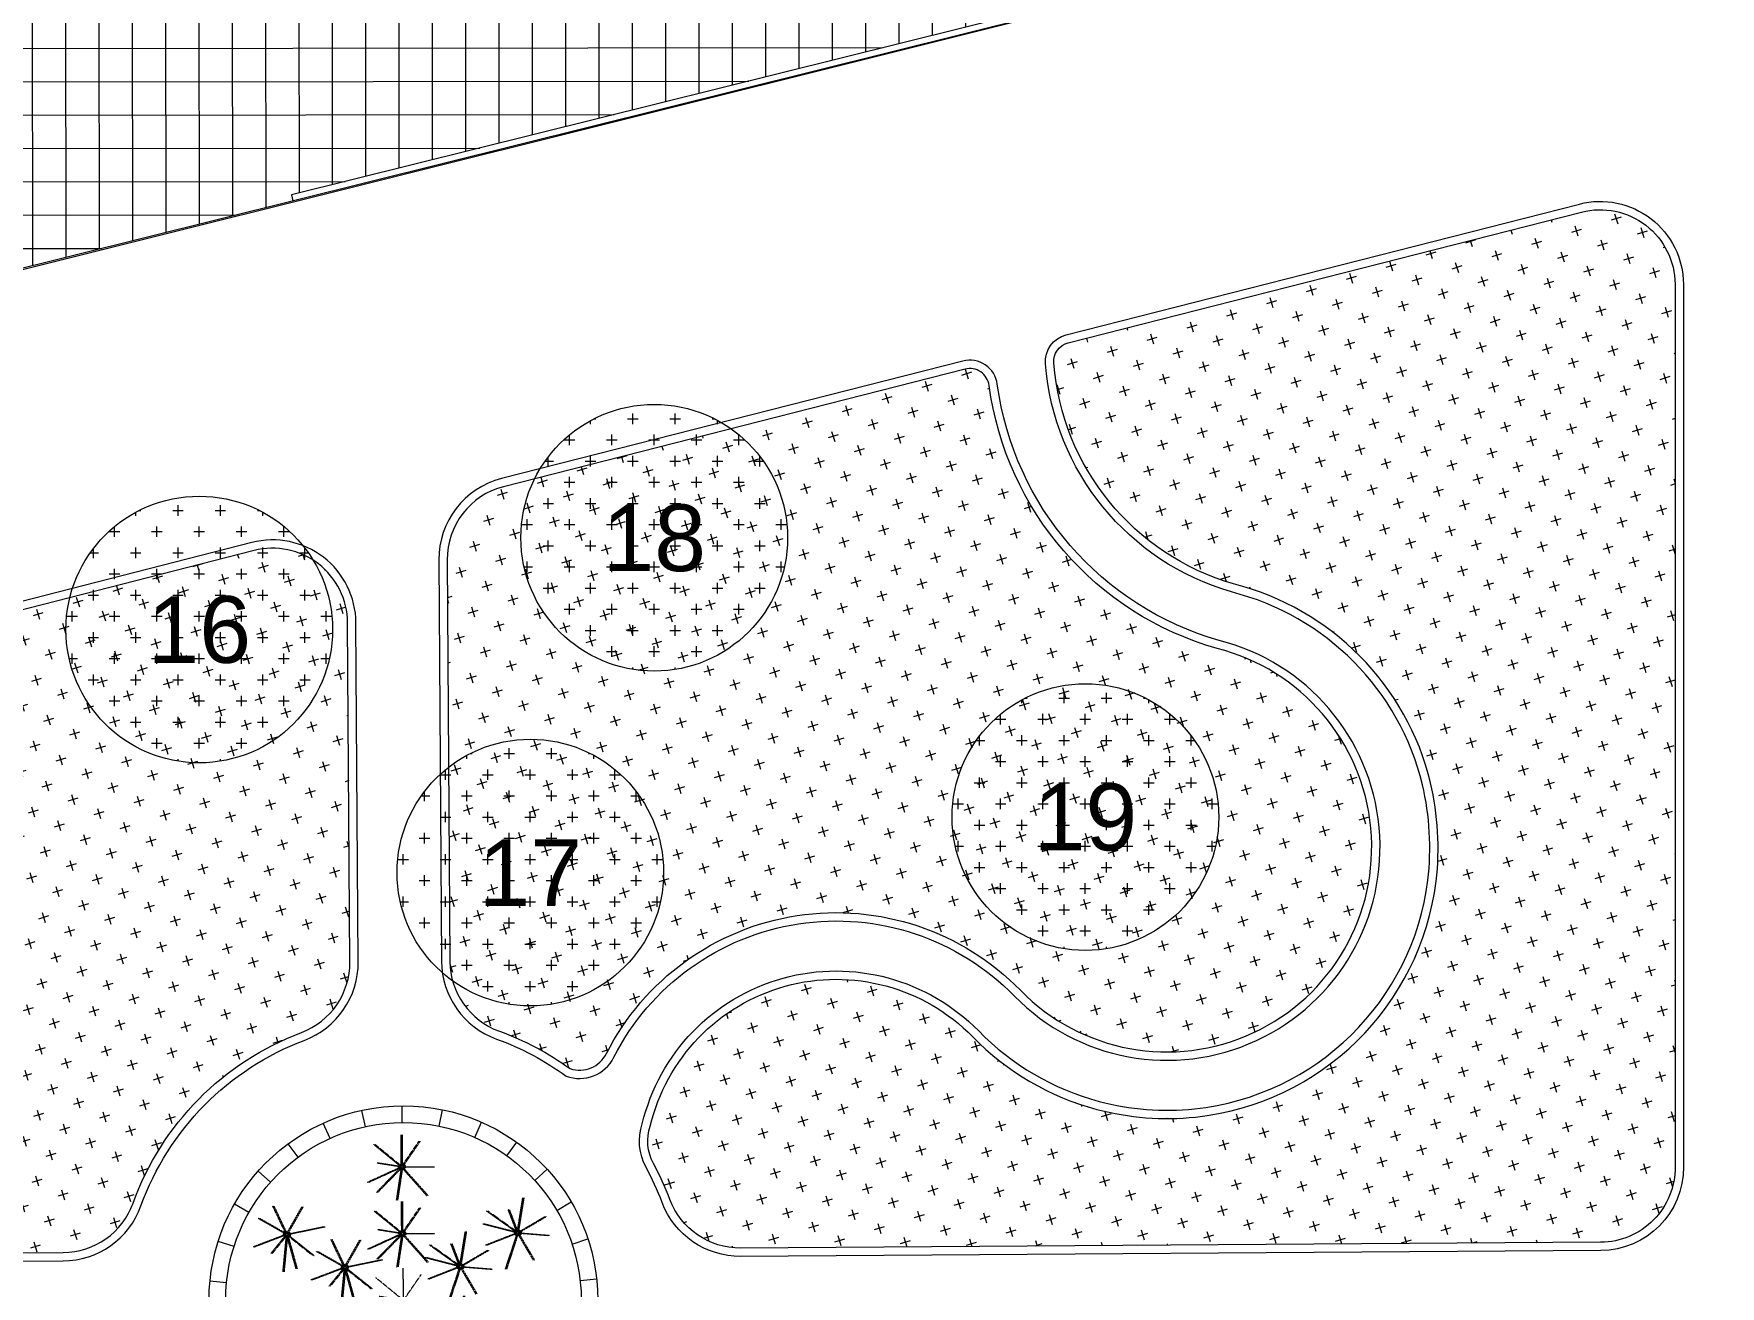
# Model space of a CAD drawing. Header units: millimetres. Extents: x 930469 to 1523124, y -120375 to 411163.
# Drawn here: x 1364242 to 1394603, y 92486 to 115031 of the extents above; entities that cross this region are included whole.
import ezdxf
from ezdxf.enums import TextEntityAlignment as Align

# ---------------------------------------------------------------- set-up
doc = ezdxf.new("R2010")
doc.units = ezdxf.units.MM
doc.set_wipeout_variables(frame=1)
doc.linetypes.add('HIDDEN', pattern=[0.75, 0.5, -0.25])
doc.layers.get('0').update_dxf_attribs({"color": 8, "lineweight": 0})
for name, color, linetype, lineweight in [('$0$KT-Hatch', 8, 'Continuous', 0), ('A-DIM', 8, 'Continuous', 0), ('A-NET KHUAT', 8, 'HIDDEN', 0), ('A-NET THAY', 8, 'Continuous', 0), ('A-TEXT', 8, 'Continuous', 0), ('A1-LÁT SÀN', 8, 'Continuous', 0), ('Dia vat', 8, 'Continuous', 0), ('Xref Landscape 2020 05 04$0$tree', 8, 'Continuous', 0), ('Xref Landscape 48lythuongkiet 2020 06 01$0$HATCH', 8, 'Continuous', 0), ('Xref Landscape 48lythuongkiet 2020 06 01$0$MANH', 8, 'Continuous', 0)]:
    doc.layers.add(name, color=color, linetype=linetype, lineweight=lineweight)
doc.styles.add('AA - Arial - Regular', font='arial_1.ttf', dxfattribs={"height": 250})
pattern_1 = [(197, (0, 0), (-248.974894215112, -468.2536727571646), [187.5, -562.5]), (287, (-117.0634181892965, 62.24372355377636), (468.2536727571645, -248.974894215112), [187.5, -562.5])]

# ---------------------------------------------------------------- blocks, each defined once
blk = doc.blocks.new('Xref Landscape 48lythuongkiet 2020 06 01$0$45 LTK')
at = {"layer": 'Xref Landscape 48lythuongkiet 2020 06 01$0$HATCH'}
h = blk.add_hatch(dxfattribs=at)
h.set_pattern_fill('OPGACH04', color=256, scale=79.99999999999989, angle=-6.212020862233431e-17, style=0)
h.set_pattern_definition([(44.99999999999999, (-747057.9779961099, 478711.1090431203), (4.29101199017623e-14, 452.5483399593919), [960.0000000000038, -320.0000000000012]), (134.9999999999999, (-746831.7038279764, 478937.3832135201), (4.29101199017623e-14, 452.5483399593919), [959.9999999999974, -319.9999999999991])])
h.paths.add_polyline_path([(30645.21717822517, -3620.764974119083), (30700.00000047695, -3652.393849852378), (30700.00000047701, 354.9999928465695), (28749.99999976176, 354.999991892837), (28749.99999892712, -12485.0000000018), (30915.00000095356, -12485.0000081071), (30915.00000059622, -10534.9999985699), (30645.21717798733, -10535.00000572292)])
h.paths.add_polyline_path([(34490.00000083447, -10535.00000715349), (30915.00000059622, -10534.9999985699), (30915.00000095356, -12485.0000081071), (34490.00000262284, -12485.00000715337)])
h.paths.add_polyline_path([(38030.50000309979, -11735.00000333972), (36400.00000047695, -11735.00000572199), (36400.00000035798, -10535.00000667659), (34490.00000083447, -10535.00000715349), (34489.99999976181, -13685.00000000087), (38030.50000035716, -13684.99999380199)])
h.paths.add_polyline_path([(41905.50000059587, -11734.9999995231), (38030.50000309979, -11735.00000333972), (38030.50000035716, -13684.99999380199), (41905.50000143005, -13685.00000953709)])
h.paths.add_polyline_path([(45546.00000071511, -10534.9999947566), (43600.000001073, -10535.0000076298), (43599.99999976211, -11734.99999809399), (41905.50000059587, -11734.9999995231), (41905.50000143005, -13685.00000953709), (45546.0000008347, -13685.00000762934)])
h.paths.add_polyline_path([(49178.19607818144, -10535.00000763027), (45546.00000071511, -10534.9999947566), (45545.99999976193, -12485.00000524515), (49178.11417269739, -12484.99999952497)])
h.paths.add_polyline_path([(51249.99999928486, 354.9999990459182), (49300.00000095391, 354.9999938002438), (49299.99999892697, -3652.393845083134), (49354.78282320462, -3620.764973641315), (49354.7828224898, -10535.00000715296), (49178.19607818144, -10535.00000763027), (49178.11417269739, -12484.99999952497), (51250.00000286088, -12485.00000047771)])
h.paths.add_polyline_path([(51250.00000047678, 3394.99999952229), (54435.00000190755, 3394.999999044521), (54435.00000083444, 4145.000000475906), (50899.99999833104, 4144.999991892837), (50900.00000047692, 5345.000001906417), (49300.00000107309, 5344.999999999069), (49300.00000095391, 354.9999938002438), (51249.99999928486, 354.9999990459182)])
h.paths.add_polyline_path([(58865.00000071546, 5344.999998091778), (57984.99999856905, 5345.000002859684), (55285.00000238395, 5344.999990937358), (54434.99999999985, 5344.999995229824), (54435.00000190755, 3394.999999044521), (58864.99999904653, 3395.000000475033)])
h.paths.add_polyline_path([(63235.00000047704, 5344.999999999127), (62254.99999999971, 5344.999993802165), (59555.00000071526, 5344.999992844707), (58865.00000071546, 5344.999998091778), (58864.99999904653, 3395.000000475033), (63234.99999988088, 3394.999994753918)])
h.paths.add_polyline_path([(67105.00000059602, 5344.999991891964), (66525.00000309927, 5345.000001429638), (63825.00000143092, 5344.999993801175), (63235.00000047704, 5344.999999999127), (63234.99999988088, 3394.999994753918), (65155.00000238413, 3394.999997614475), (65154.99999976152, 354.9999966594041), (67105.00000095373, 354.9999980899156), (67105.00000155001, 1874.999998089857), (67105.0000005961, 3414.999992368801)])
h.paths.add_polyline_path([(68485.00000023821, -4.656612873077393e-10), (68359.99999928538, -6.678455974906683e-06), (67105.00000166925, -7.62939453125e-06), (67105.00000095373, 354.9999980899156), (65154.99999976152, 354.9999966594041), (65155.0000004771, -1950.000000001281), (68485.00000059634, -1950.000003338733)])
h.paths.add_polyline_path([(71254.99999999945, -7.153896149247885e-06), (69900.0000014308, -7.630267646163702e-06), (68485.00000023821, -4.656612873077393e-10), (68485.00000059634, -1950.000003338733), (71255.00000023833, -1949.999999049003)])
h.paths.add_polyline_path([(76585.00000071511, -2.863758709281683e-06), (74944.99999952334, -5.723792128264904e-06), (72245.0000016684, -8.107104804366827e-06), (71254.99999999945, -7.153896149247885e-06), (71255.00000023833, -1949.999999049003), (76585.00000000041, -1949.999992847384)])
h.paths.add_polyline_path([(79685.0000005961, -8.106173481792212e-06), (78830.00000035777, -5.723850335925817e-06), (77290.00000226503, -7.153430487960577e-06), (76585.00000071511, -2.863758709281683e-06), (76585.00000000041, -1949.999992847384), (79685.00000047637, -1949.999998093059)])
h.paths.add_polyline_path([(82035.00000095373, 354.9999928465695), (80085.00000166864, 355.000000475964), (80085.00000059587, -1.001352211460471e-05), (79685.0000005961, -8.106173481792212e-06), (79685.00000047637, -1949.999998093059), (82034.99999904638, -1950.000007154304)])
h.paths.add_polyline_path([(82035.00000047655, 5844.999994753511), (81585.0000007152, 5844.999992846628), (81585.00000095376, 3774.999992844765), (81365.00000226477, 3774.999992370664), (81365.00000047684, 3994.999993323348), (80085.0000025031, 3994.999991892953), (80085.00000059619, 2134.99999284657), (80085.00000166864, 355.000000475964), (82035.00000095373, 354.9999928465695)])
h.paths.add_polyline_path([(80183.42860436445, 3104.999998569605, -1), (80883.42860519877, 3104.99998951063, -1)], flags=16)
h.paths.add_polyline_path([(82035.00000190717, 9174.99999284657), (81585.0000023839, 9174.999992369674), (81585.0000007152, 5844.999992846628), (82035.00000047655, 5844.999994753511)])
h.paths.add_polyline_path([(82034.9999995229, 14145.00000142964), (80084.99999976132, 14144.99999999913), (80085.00000011874, 13007.49999952037), (80084.99999868809, 11055), (81364.99999952345, 11054.99999236967), (81364.99999988114, 11275.00000238331), (81585.00000059546, 11274.99999999907), (81585.0000023839, 9174.999992369674), (82035.00000190717, 9174.99999284657)])
h.paths.add_polyline_path([(82035.00000047713, 19114.99999046233), (81585.00000023827, 19114.99999713717), (81584.99999916521, 17014.99999332346), (81365.00000143016, 17014.99999475479), (81365.00000262287, 17234.99999380024), (80085.0000019068, 17235.00000190648), (80084.99999940372, 15282.49999475211), (80084.99999976132, 14144.99999999913), (82034.9999995229, 14145.00000142964)])
h.paths.add_polyline_path([(82035.00000274193, 22444.99999570753), (81585.00000238416, 22444.99999713805), (81585.00000023827, 19114.99999713717), (82035.00000047713, 19114.99999046233)])
h.paths.add_polyline_path([(82035.00000047658, 27889.999994752), (80085.00000035734, 27889.99999332428), (80085.00000000026, 26109.99999999814), (80085.00000107259, 24294.99999332154), (81365.00000047727, 24294.99999332434), (81365.0000009537, 24514.99999379931), (81585.0000005961, 24515.00000142964), (81585.00000238416, 22444.99999713805), (82035.00000274193, 22444.99999570753)])
h.paths.add_polyline_path([(80889.35903334562, 25172.65819787892, -1), (80189.35903251162, 25172.65818691166, -1)], flags=16)
h.paths.add_polyline_path([(82034.99999988088, 28994.99999284936), (79684.99999904624, 28994.99999141518), (79684.9999998807, 28244.999991416), (80085.00000023856, 28244.99999475392), (80085.00000035734, 27889.99999332428), (82035.00000047658, 27889.999994752)])
h.paths.add_polyline_path([(82035.00000035783, 30194.999991416), (79685.00000047678, 30195.00000190648), (79684.99999904624, 28994.99999141518), (82034.99999988088, 28994.99999284936)])
h.paths.add_polyline_path([(79685.00000047678, 30195.00000190648), (76585.00000226515, 30194.99999999866), (76584.99999964243, 28994.99999904545), (77979.57641458468, 28994.99999284471, -0.3117217144863974), (78377.33631551237, 28994.99999189103), (79684.99999904624, 28994.99999141518)])
h.paths.add_polyline_path([(79684.99999904624, 28994.99999141518), (78377.33631551237, 28994.99999189103, -0.2464251169534145), (78528.45636487048, 28706.99520111002, -1), (77828.45636689704, 28706.99519252684, -0.2464251169533241), (77979.57641458468, 28994.99999284471), (76584.99999964243, 28994.99999904545), (76585.00000023816, 28244.99999141699), (77290.00000000026, 28244.99999999913), (78829.99999976138, 28244.99999427801), (79684.9999998807, 28244.999991416)])
h.paths.add_polyline_path([(76585.00000226515, 30194.99999999866), (71255.00000083458, 30195.00000095187), (71255.00000262275, 28994.99999236973), (73400.93852102739, 28994.99999284564, -0.3117217145117872), (73798.69842135874, 28994.99999952223), (76584.99999964243, 28994.99999904545)])
h.paths.add_polyline_path([(76584.99999964243, 28994.99999904545), (73798.69842135874, 28994.99999952223, -0.2464251169410799), (73949.81847155085, 28706.99519872578, -1), (73249.81847083603, 28706.9951915741, -0.2464251169409896), (73400.93852102739, 28994.99999284564), (71255.00000262275, 28994.99999236973), (71255.00000083426, 28244.99999999866), (72245.00000083461, 28244.99999952182), (74945.0000010728, 28244.99999904359), (76585.00000023816, 28244.99999141699)])
h.paths.add_polyline_path([(71255.00000083458, 30195.00000095187), (68484.99999988059, 30194.99999570852), (68485.0000007152, 28995.0000004769), (69049.57641518154, 28994.99999427708, -0.3117217144605641), (69447.33631753936, 28995.00000095234), (71255.00000262275, 28994.99999236973)])
h.paths.add_polyline_path([(71255.00000262275, 28994.99999236973), (69447.33631753936, 28995.00000095234, -0.2464251169658394), (69598.45636725405, 28706.99519872526, -1), (68898.45636379701, 28706.99519157136, -0.2464251169657491), (69049.57641518154, 28994.99999427708), (68485.0000007152, 28995.0000004769), (68485.0000015496, 28245.00000143057), (69900.00000107317, 28244.99999904545), (71255.00000083426, 28244.99999999866)])
h.paths.add_polyline_path([(68484.99999988059, 30194.99999570852), (65154.99999988038, 30194.99999999913), (65155.00000083432, 28994.99999380024), (68485.0000007152, 28995.0000004769)])
h.paths.add_polyline_path([(68485.0000007152, 28995.0000004769), (65155.00000083432, 28994.99999380024), (65155.00000059622, 27890.00000047637), (67105.00000143072, 27889.99999189097), (67105.00000023856, 28244.99999189284), (68360.00000202685, 28244.99999284651), (68485.0000015496, 28245.00000143057)])
h.paths.add_polyline_path([(67105.0000022653, 24769.99999475392), (66015.00000000067, 24769.99999523076), (66015.00000035798, 27149.99999475339), (67105.0000013116, 27149.99999332434), (67105.00000143072, 27889.99999189097), (65155.00000059622, 27890.00000047637), (65155.00000011903, 24904.99999427708), (63235.00000047716, 24904.99999999913), (63235.00000071546, 22944.99999332341), (63824.99999928495, 22944.99999236967), (66525.00000047643, 22945.00000047596), (67105.00000107309, 22944.99999284605)])
h.paths.add_polyline_path([(65529.81847059759, 23450.141888618, -1), (64829.81847095449, 23450.14189100178, -1)], flags=16)
h.paths.add_polyline_path([(63235.00000047716, 24904.99999999913), (58864.99999964269, 24905.00000429066), (58865.00000250337, 22944.9999961853), (59555.00000035783, 22945.00000095181), (62255.00000035772, 22944.99999332341), (63235.00000071546, 22944.99999332341)])
h.paths.add_polyline_path([(61259.81847119387, 23450.14188861853, -1), (60559.81847083609, 23450.14188909443, -1)], flags=16)
h.paths.add_polyline_path([(58864.99999964269, 24905.00000429066), (54435.00000143037, 24904.99999141699), (54435.00000059613, 22944.99999284564), (55284.99999928489, 22944.99999475345), (57984.99999988053, 22944.99999999726), (58865.00000250337, 22944.9999961853)])
h.paths.add_polyline_path([(56989.81847023984, 23450.14188718621, -1), (56289.81847131252, 23450.14189052314, -1)], flags=16)
h.paths.add_polyline_path([(54435.00000143037, 24904.99999141699), (52530.00000000017, 24904.99999475392), (52529.99999916559, 27890.00000572018), (50579.99999952267, 27890.00000047591), (50579.99999868849, 27804.9999928461), (50579.99999988099, 26264.99999999726), (50580.00000143045, 25844.99999618263), (51795.00000000032, 25844.99999284651), (51795.00000119206, 23464.99999284657), (50580.00000047669, 23464.99999141792), (50579.99999892685, 22944.99999999913), (51015.00000035783, 22944.99999809172), (53715.00000083432, 22944.99999236927), (54435.00000059613, 22944.99999284564)])
h.paths.add_polyline_path([(52719.81846976303, 23450.1419014922, -1), (52019.81847059712, 23450.14188957133, -1)], flags=16)
h.paths.add_polyline_path([(50693.92216193685, 27041.24148130516, -1), (51393.9221622948, 27041.24149083998, -1)], flags=16)
h.paths.add_polyline_path([(52530.00000000012, 28994.99999332253), (50579.99999976176, 28994.99999379937), (50579.99999952267, 27890.00000047591), (52529.99999916559, 27890.00000572018)])
h.paths.add_polyline_path([(52530.00000095362, 31264.99999713904), (49179.95178115397, 31264.9999966608), (49179.93287861333, 30814.99999380019), (50325.0000001193, 30814.99999761395), (50325.00000178843, 30594.9999999982), (50105.00000107274, 30595.00000095187), (50105.00000131139, 29315.00000190455), (50580.00000011918, 29314.99999236787), (50579.99999976176, 28994.99999379937), (52530.00000000012, 28994.99999332253)])
h.paths.add_polyline_path([(49179.95178115397, 31264.9999966608), (45546.00000047634, 31264.99999427708), (45545.99999999985, 30814.99999284465), (49179.93287861333, 30814.99999380019)])
h.paths.add_polyline_path([(48793.71428620804, 2584.964098452649), (49356.28571629507, 2584.964091300091), (49356.28571438752, 2254.964087008557), (48793.71428620836, 2254.964087485452)], flags=9)
h.paths.add_polyline_path([(80216.97514414781, 2837.232620714814), (80847.84192573998, 2837.23261117941), (80847.84192574042, 3362.232615470013), (80216.97514307499, 3362.232615945453)], flags=24)
h.paths.add_polyline_path([(80222.90556967189, 24904.89080715273), (80853.77235364923, 24904.89081477845), (80853.77235400624, 25429.89080381306), (80222.90556943428, 25429.89081430255)], flags=24)
h.paths.add_polyline_path([(64920.05529081795, 23182.37452173146), (65428.38862371453, 23182.37451505481), (65428.38862419114, 23707.37451743992), (64920.05529200996, 23707.37451124104)], flags=24)
h.paths.add_polyline_path([(60650.05529165297, 23182.37450933416), (61158.38862168809, 23182.37451743992), (61158.38862502589, 23707.37450933375), (60650.05529117581, 23707.37451982312)], flags=24)
h.paths.add_polyline_path([(56380.05529057977, 23182.37451887131), (56888.38862383409, 23182.37451219565), (56888.3886252644, 23707.37451839499), (56380.05529046076, 23707.37451696303)], flags=24)
h.paths.add_polyline_path([(52110.0552914142, 23182.37450838095), (52618.38862276048, 23182.37451648724), (52618.38862419137, 23707.37450885499), (52110.05529129488, 23707.37451696309)], flags=24)
h.paths.add_polyline_path([(50727.46869957476, 26773.47410106525), (51355.80203330479, 26773.47410583362), (51355.8020331859, 27298.47410154255), (50727.4686996933, 27298.47410821822)], flags=24)
h = blk.add_hatch(dxfattribs=at)
h.set_pattern_fill('LATSAN09', color=256, scale=99.9999999999996, angle=-6.212020862233431e-17, style=0)
h.set_pattern_definition([(359.9999999999999, (-747057.9779961099, 478711.1090431203), (3.699263118051022e-13, 599.9999999999994), []), (90, (-747057.9779961099, 478711.1090431203), (-599.9999999999994, 3.699263118051022e-13), [])])
h.paths.add_polyline_path([(400.0000017876737, -4064.62283134734), (-34.99999916623347, -3956.864024162234), (-34.99999916541856, -2200.00000667799), (-2199.999999880674, -2200.000010013522), (-2199.999997854, -5279.341140271106), (400.0000002384768, -5923.416790963092)])
h.paths.add_polyline_path([(3500.000000238419, -4832.559192658809), (400.0000017876737, -4064.62283134734), (400.0000002384768, -5923.416790963092), (3500.000002027082, -6691.353160857165)])
h.paths.add_polyline_path([(8830.000000000175, -6152.914296152012), (3500.000000238419, -4832.559192658809), (3500.000002027082, -6691.353160857165), (8829.999999999709, -8011.708255290927)])
h.paths.add_polyline_path([(11600.00000143063, -6839.10259342374), (8830.000000000175, -6152.914296152012), (8829.999999999709, -8011.708255290927), (11600.0000014308, -8697.89655208675)])
h.paths.add_polyline_path([(12580.00000047695, -7081.869562148931), (11600.00000143063, -6839.10259342374), (11600.0000014308, -8697.89655208675), (12580.00000047643, -8940.663531304279)])
h.paths.add_polyline_path([(16939.99999988102, 354.9999933234067), (15095.00000047643, 355.0000009528012), (15095.00000059564, -6554.736118794826, -0.487264403048862), (13978.59191536839, -7428.330721856037), (12580.00000047695, -7081.869562148931), (12580.00000047643, -8940.663531304279), (16940.0000004773, -10020.72886562621)])
h.paths.add_polyline_path([(16940.00000107271, 3144.999994277081), (15094.99999964243, 3145.000000475964), (15095.00000047643, 355.0000009528012), (16939.99999988102, 354.9999933234067)])
h.paths.add_polyline_path([(21095.00000059628, 3144.99999284657), (16940.00000107271, 3144.999994277081), (16939.99999988102, 354.9999933234067), (21095.00000214635, 354.9999952307553)])
h.paths.add_polyline_path([(21095.00000214635, 354.9999952307553), (16939.99999988102, 354.9999933234067), (16940.0000004773, -10020.72886562621), (20843.63751792879, -10987.74343538459), (20817.18764114351, -11094.51611709682), (21095.000000239, -11163.33617734903), (21095.00000083511, -5797.275034428516), (20393.63751876308, -6498.637526036182), (17895.00000262307, -6498.637523174169), (16995.00000143092, -5598.637523651007), (16995.00000011944, -3100.000007630268), (17895.00000119186, -2200.000000000815), (20393.63751935976, -2200.000001431385), (21094.99999988097, -2901.362491131644)])
h.paths.add_polyline_path([(25680.00000107323, 355.0000057211728), (21095.00000214635, 354.9999952307553), (21094.99999988097, -2901.362491131644), (21293.63751649845, -3100.000006674672), (21293.63751804829, -5598.637517929426), (21095.00000083511, -5797.275034428516), (21095.000000239, -11163.33617734903), (25680.0000004769, -12299.13883447548)])
h.paths.add_polyline_path([(25679.99999999953, 3144.99999284657), (21095.00000059628, 3144.99999284657), (21095.00000214635, 354.9999952307553), (25680.00000107323, 355.0000057211728)])
h.paths.add_polyline_path([(28500.00000238378, 3145.000003812893), (25679.99999999953, 3144.99999284657), (25680.00000107323, 355.0000057211728), (28499.99999988091, 354.9999980926514)])
h.paths.add_polyline_path([(28499.99999988091, 354.9999980926514), (25680.00000107323, 355.0000057211728), (25680.0000004769, -12299.13883447548), (28500.00000000012, -12997.71320247644)])
h.paths.add_polyline_path([(54434.9999997612, 354.999993324338), (51500.00000000009, 354.9999909401522), (51500.00000035774, -12997.71320200054), (54435.00000154958, -12270.65087413881)])
h.paths.add_polyline_path([(54435.00000095411, 3144.999990936893), (51499.99999988073, 3144.999999999069), (51500.00000000009, 354.9999909401522), (54434.9999997612, 354.999993324338)])
h.paths.add_polyline_path([(58865.00000083499, 3145.000000476895), (54435.00000095411, 3144.999990936893), (54434.9999997612, 354.999993324338), (58865.00000047692, 354.9999999991269)])
h.paths.add_polyline_path([(58706.36248397848, -3100.000005247013), (58865.00000035806, -2941.362488271145), (58865.00000047692, 354.9999999991269), (54434.9999997612, 354.999993324338), (54435.00000154958, -12270.65087413881), (58865.0000027421, -11173.24504089344), (58865.00000011871, -5757.275041581597), (58706.36248290545, -5598.637516977673)])
h.paths.add_polyline_path([(63235.00000071546, 3145.000002858753), (58865.00000083499, 3145.000000476895), (58865.00000047692, 354.9999999991269), (63235.00000047646, 354.9999914151267)])
h.paths.add_polyline_path([(63235.00000047646, 354.9999914151267), (58865.00000047692, 354.9999999991269), (58865.00000035806, -2941.362488271145), (59606.36248397848, -2200.000006676535), (62105.00000059634, -2200.000005244685), (63005.00000059567, -3100.000000000873), (63005.00000035804, -5598.63752555981), (62105.00000083432, -6498.637509823719), (59606.36248481297, -6498.637521744648), (58865.00000011871, -5757.275041581597), (58865.0000027421, -11173.24504089344), (59182.81236028683, -11094.51611614309), (59156.36248350103, -10987.74342918431), (63234.99999904653, -9977.377613069373)])
h.paths.add_polyline_path([(68485.0000021453, -6818.046268940845), (66021.40808582294, -7428.330725672131, -0.4872644030488623), (64905.00000047704, -6554.73611211864), (64905.00000035745, 354.9999999991269), (63235.00000047646, 354.9999914151267), (63234.99999904653, -9977.377613069373), (68485.00000214545, -8676.840226175147)])
h.paths.add_polyline_path([(64905.00000000032, 3144.999993323814), (63235.00000071546, 3145.000002858753), (63235.00000047646, 354.9999914151267), (64905.00000035745, 354.9999999991269)])
h.paths.add_polyline_path([(71255.00000047687, -6131.857972624653), (68485.0000021453, -6818.046268940845), (68485.00000214545, -8676.840226175147), (71255.00000047724, -7990.651929377578)])
h.paths.add_polyline_path([(76585.00000250342, -4811.502879622334), (71255.00000047687, -6131.857972624653), (71255.00000047724, -7990.651929377578), (76585.00000059587, -6670.296838761191)])
h.paths.add_polyline_path([(79685.00000023853, -4043.566519263142), (76585.00000250342, -4811.502879622334), (76585.00000059587, -6670.296838761191), (79190.19918501363, -6024.933230877854), (79684.99999856937, -5654.725269318966)])
h.paths.add_polyline_path([(82284.9999985692, -2200.000009538082), (80035.00000083444, -2200.000007629336), (80035.0000002379, -3956.864021303132), (79685.00000023853, -4043.566519263142), (79684.99999856937, -5654.725269318966), (82285.00000047652, -3709.41586160654)])
h.paths.add_polyline_path([(19164.02641022211, -7225.799880027713), (20680.69307720708, -7225.799881461018), (20680.69307696831, -6618.65701103484), (19164.02641165286, -6618.657022000174)], flags=24)
h.paths.add_polyline_path([(59258.59263944603, -7225.799876691308), (60775.259304643, -7225.799876690784), (60775.25930440435, -6618.657023907523), (59258.59263694342, -6618.657021048421)], flags=24)
at = {"layer": 'Xref Landscape 48lythuongkiet 2020 06 01$0$MANH'}
for p, q in [((79190.19918501363, -6024.933230877854), (59156.36248350103, -10987.74342918431)), ((79238.26586329943, -6126.350962639321), (51500.00000035774, -12997.71320200054)), ((59156.36248350103, -10987.74342918431), (59182.81236028683, -11094.51611614309))]:
    blk.add_line(p, q, dxfattribs=at)
blk = doc.blocks.new('A$Ca17935cf')
at = {"rotation": 0.06106569006640072}
blk.add_blockref('Xref Landscape 48lythuongkiet 2020 06 01$0$45 LTK', (7678.847527390448, 33211.828152295), dxfattribs=at)
blk = doc.blocks.new('*U176')
at = {"layer": 'Xref Landscape 48lythuongkiet 2020 06 01$0$MANH'}
blk.add_lwpolyline([(0, -149.9999999999991), (0, 150)], dxfattribs=at)
blk = doc.blocks.new('*U177')
at = {"transparency": 16777216}
for p, rotation in [((68159.49639886073, 5429.444148121616), 12.00000000000002), ((69552.50472733969, 5429.444148121616), 348.0000000000001), ((67493.4328087963, 5213.026968766082), 23.99999999999999), ((70218.56831740413, 5213.026968766082), 336), ((66886.91996792045, 4862.856616819447), 35.99999999999999), ((70825.08115827998, 4862.856616819448), 324.0000000000001), ((66366.46539775097, 4394.237216965553), 48.00000000000002), ((71345.53572844945, 4394.237216965555), 312), ((65954.81546042238, 3827.649685663385), 60.00000000000001), ((71757.18566577804, 3827.649685663388), 300.0000000000001), ((65669.96123351148, 3187.856616819467), 72), ((72042.03989268895, 3187.856616819469), 288.0000000000001), ((65524.35221361653, 2502.820037610039), 84.00000000000003), ((72187.64891258389, 2502.820037610041), 276.0000000000001), ((65524.35221361653, 1802.479333716769), 96), ((72187.64891258389, 1802.479333716769), 264), ((65669.96123351148, 1117.442754507341), 108), ((72042.03989268895, 1117.442754507344), 252.0000000000001), ((65954.81546042238, 477.6496856634226), 120), ((71757.18566577804, 477.6496856634242), 240), ((66366.46539775097, -88.93784563874578), 132), ((71345.53572844945, -88.93784563874533), 228), ((66886.91996792045, -557.5572454926387), 144), ((70825.08115827998, -557.5572454926378), 216), ((67493.4328087963, -907.7275974392746), 156.0000000000001), ((70218.56831740413, -907.7275974392737), 204), ((68159.49639886073, -1124.144776794808), 168.0000000000001), ((68856.00056310021, -1197.350314336558), 180), ((69552.50472733969, -1124.144776794808), 192)]:
    blk.add_blockref('*U176', p, dxfattribs=dict(at, rotation=rotation))
blk.add_blockref('*U176', (68856.00056310021, 5502.649685663366), dxfattribs=at)
blk = doc.blocks.new('A$C0a3aa29b')
at = {"layer": 'A-NET KHUAT', "ltscale": 5}
for p, q in [((595.4937475134793, 622.4597103759106), (122.6903635202907, 1013.392338115314)), ((616.1448149019852, 632.1806021076109), (616.1448149019852, 1186.849859550479)), ((631.5008951505588, 627.3440319730444), (937.6196667789482, 1065.098860275059)), ((589.7038002637564, 609.7319038139667), (178.7435732171871, 677.300197416509)), ((591.6957304918324, 594.4178789586185), (2.573570236563683e-05, 329.011042952945)), ((597.2735933536751, 586.3608279472273), (165.2158831483684, 150.8107591397711)), ((611.9714225970674, 578.915563490461), (520.6933365361765, -1.493905438110232e-05)), ((633.8167891514022, 585.2419025463587), (1069.974211352877, 88.10551743302494)), ((642.9408298521885, 605.3845871574013), (1188.068885131739, 605.3845871574013))]:
    blk.add_line(p, q, dxfattribs=at)
for radius in [50, 26.79601495020974]:
    blk.add_circle((616.1448149019852, 605.3845871574013), radius, dxfattribs=at)
blk = doc.blocks.new('*U174')
at = {"ltscale": 3}
for p in [(-594.0344554337207, 6.575077694287756), (-594.0344554337207, -1193.424922305712)]:
    blk.add_blockref('A$C0a3aa29b', p, dxfattribs=at)
blk = doc.blocks.new('*U175')
at = {"transparency": 16777216}
blk.add_blockref('*U174', (68833.89020363195, 3940.690020811715), dxfattribs=at)
for p, rotation in [((67296.4570301364, 3027.521720251237), 60.00000000000003), ((70393.43373659576, 3065.817986223882), 300.0000000000001), ((67318.56738960466, 1239.481385102926), 120), ((70415.54409606403, 1277.777651075569), 240), ((68878.11092256848, 364.609350515093), 180)]:
    blk.add_blockref('*U174', p, dxfattribs=dict(at, rotation=rotation))
blk = doc.blocks.new('A$Cefff406d')
at = {"layer": 'Xref Landscape 48lythuongkiet 2020 06 01$0$MANH'}
for radius in [3499.999999999962, 3199.999999999963]:
    blk.add_circle((3500.000408756547, 3499.999243308528), radius, dxfattribs=at)
at = {"rotation": 0.385556068999002}
for name in ['*U177', '*U175']:
    blk.add_blockref(name, (-65339.95562622184, 884.0544202867022), dxfattribs=at)
at = {"ltscale": 3, "rotation": 0.385556068999002}
blk.add_blockref('A$C0a3aa29b', (2887.943281127373, 2890.482218266028), dxfattribs=at)
blk = doc.blocks.new('*U189')
at = {"ltscale": 3}
for p in [(-594.0344554337207, 6.575077694287756), (-594.0344554337207, -1193.424922305712)]:
    blk.add_blockref('A$C0a3aa29b', p, dxfattribs=at)
blk = doc.blocks.new('*U190')
at = {"transparency": 16777216}
blk.add_blockref('*U189', (68833.89020363195, 3940.690020811715), dxfattribs=at)
for p, rotation in [((67296.4570301364, 3027.521720251237), 60.00000000000003), ((70393.43373659576, 3065.817986223882), 300.0000000000001), ((67318.56738960466, 1239.481385102926), 120), ((70415.54409606403, 1277.777651075569), 240), ((68878.11092256848, 364.609350515093), 180)]:
    blk.add_blockref('*U189', p, dxfattribs=dict(at, rotation=rotation))
blk = doc.blocks.new('A$Cd8518536')
at = {"layer": '$0$KT-Hatch', "ltscale": 3}
h = blk.add_hatch(dxfattribs=at)
h.set_pattern_fill('CROSS', color=256, scale=0.2)
h.set_pattern_definition([(0, (-971.8678340465949, 794.6747838903744), (1.27, 1.27), [0.635, -1.905]), (90, (-971.5503340465949, 794.3572838903744), (-1.27, 1.27), [0.635, -1.905])])
edge = h.paths.add_edge_path()
edge.add_arc((228.3043551075471, 79.61066344867743), 8, 0, 360)
h = blk.add_hatch(dxfattribs=at)
h.set_pattern_fill('CROSS', color=256, scale=0.2)
h.set_pattern_definition([(0, (-999.1670089550598, 789.1718920129466), (1.27, 1.27), [0.635, -1.905]), (90, (-998.8495089550598, 788.8543920129466), (-1.27, 1.27), [0.635, -1.905])])
edge = h.paths.add_edge_path()
edge.add_arc((201.0051801990821, 74.1077715712496), 8, 0, 360)
h = blk.add_hatch(dxfattribs=at)
h.set_pattern_fill('CROSS', color=256, scale=0.2)
h.set_pattern_definition([(0, (-945.9946634890466, 777.9186890949319), (1.27, 1.27), [0.635, -1.905]), (90, (-945.6771634890466, 777.6011890949319), (-1.27, 1.27), [0.635, -1.905])])
edge = h.paths.add_edge_path()
edge.add_arc((254.1775256650953, 62.85456865323488), 8, 0, 360)
h = blk.add_hatch(dxfattribs=at)
h.set_pattern_fill('CROSS', color=256, scale=0.2)
h.set_pattern_definition([(0, (-979.3014218641465, 774.5892592068927), (1.27, 1.27), [0.635, -1.905]), (90, (-978.9839218641465, 774.2717592068927), (-1.27, 1.27), [0.635, -1.905])])
edge = h.paths.add_edge_path()
edge.add_arc((220.8707672899955, 59.52513876519572), 8, 0, 360)
at = {"layer": 'A-NET THAY', "ltscale": 0.05}
for centre in [(228.3043551075471, 79.61066344867743), (201.0051801990821, 74.1077715712496), (254.1775256650953, 62.85456865323488), (220.8707672899955, 59.52513876519572)]:
    blk.add_circle(centre, 8, dxfattribs=at)
at = {"layer": 'A-TEXT', "style": 'AA - Arial - Regular'}
for s, p in [('18', (228.3043551075471, 79.61066344867743)), ('16', (201.0051801990821, 74.1077715712496)), ('19', (254.1775256650953, 62.85456865323488)), ('17', (220.8707672899955, 59.52513876519572))]:
    blk.add_text(s, height=4, dxfattribs=at).set_placement(p, align=Align.MIDDLE_CENTER)
blk = doc.blocks.new('ukukd')
at = {"layer": 'Xref Landscape 2020 05 04$0$tree', "ltscale": 3}
h = blk.add_hatch(dxfattribs=at)
h.set_pattern_fill('CROSS', color=256, scale=1500, angle=197)
h.set_pattern_definition(pattern_1)
edge = h.paths.add_edge_path()
edge.add_arc((1175257.320508237, 474646.8026810177), 1350.000000000028, 0.4064118664255716, 104.36371256524859, ccw=False)
edge.add_line((1176607.286546535, 474656.3784547224), (1176607.286546535, 458771.3555815594))
edge.add_arc((1175257.320508237, 458761.7798078537), 1350.000000000117, -89.61444393099032, 0.40641186646507776, ccw=False)
edge.add_line((1175266.404890531, 457411.8103733856), (1159783.525707366, 457307.5656647814))
edge.add_arc((1159774.441596173, 458657.5347163814), 1349.999615316261, 200.6377914188313, 270.38554467276714, ccw=False)
edge.add_arc((1153691.56510902, 456366.5505079613), 5150.000000159335, 20.63780281493198, 28.60044042774962)
edge.add_arc((1158949.419659157, 459229.0252776533), 836.5584531615644, 160.9850717200604, 208.3446938773975, ccw=False)
edge.add_arc((1161503.305550546, 458706.945067813), 3437.894847462864, 44.33072283116428, 166.6356642409324, ccw=False)
edge.add_arc((1167458.306091776, 464524.4239603272), 4887.0731471239, 224.3307228343504, 255.0607592244741)
edge.add_arc((1167466.171106524, 464625.4056066413), 4986.703216043309, 255.2725535318617, 275.8203971990094)
edge.add_arc((1167458.306091588, 464524.423960551), 4887.073147370286, 276.0321915085718, 352.7893279010952)
edge.add_arc((1167081.247165593, 464503.0663308184), 5258.915630743852, 353.5358339402158, 372.9480111835923)
edge.add_arc((1167458.306091792, 464524.4239603496), 4887.073147142107, 13.69451722061275, 75.76585629880984)
edge.add_arc((1169917.244177551, 473592.7449697909), 4510.076534475579, 184.5364014652132, 253.8131150304922, ccw=False)
edge.add_arc((1165770.309261485, 473262.3005980226), 350.0000000339576, 104.3735939975601, 184.3042784781582, ccw=False)
edge.add_line((1165683.424047601, 473601.344783391), (1174922.417368904, 475954.6023167665))
h = blk.add_hatch(dxfattribs=at)
h.set_pattern_fill('CROSS', color=256, scale=1500, angle=197)
h.set_pattern_definition(pattern_1)
edge = h.paths.add_edge_path()
edge.add_line((1163824.175091393, 473127.7767808542), (1155516.960536704, 471011.8519660681))
edge.add_arc((1155851.86367604, 469704.0523303201), 1349.999999999986, 104.3637125653613, 180.3855560689874)
edge.add_line((1154501.894241572, 469694.9679480268), (1154550.509194757, 462470.6241525558))
edge.add_arc((1155900.478629675, 462479.7085351681), 1350.000000452322, 180.3855560824013, 250.1333093343681)
edge.add_arc((1153691.56510911, 456366.5505079255), 5150.000000115219, 54.0641989183373, 70.13330932112848, ccw=False)
edge.add_arc((1156883.537027674, 461052.4190361107), 543.1811350925275, 251.8117969093283, 333.2847091850419)
edge.add_arc((1161503.305550667, 458706.9450676888), 4637.894847463624, 44.3307228339915, 153.0592897018171, ccw=False)
edge.add_arc((1167458.306091798, 464524.4239603408), 3687.073147149224, 224.3307228344301, 435.8305047107305)
edge.add_arc((1169927.847887179, 473603.2998700146), 5722.692247421292, 187.7158634724649, 254.1083864015643, ccw=False)
edge.add_arc((1163910.06956848, 472788.4802456437), 349.9999999999437, 7.632711191071149, 104.2062297380272)
h = blk.add_hatch(dxfattribs=at)
h.set_pattern_fill('CROSS', color=256, scale=1500, angle=197)
h.set_pattern_definition(pattern_1)
edge = h.paths.add_edge_path()
edge.add_arc((1139957.252584833, 465634.8578407494), 1349.999999999877, 104.3599253581025, 180.4064118664775)
edge.add_line((1138607.286546535, 465625.2820670435), (1138607.286546536, 458514.9250172838))
edge.add_arc((1139957.252584834, 458524.5007909896), 1350.000000000117, 180.4064118664675, 270.3855560689998)
edge.add_line((1139966.336967127, 457174.5313565214), (1147587.497801518, 457225.4946361276))
edge.add_arc((1147578.410281282, 458575.4595030728), 1349.995453699936, 270.3856905493304, 340.1334438071445)
edge.add_arc((1153691.565109166, 456366.5505080282), 5149.999999999432, 110.6378028111956, 160.1333093268202, ccw=False)
edge.add_arc((1151400.580514331, 462449.4272605379), 1350.000000000112, 290.6378028111723, 360.3855560689923)
edge.add_line((1152750.5499488, 462458.5116428313), (1152709.470578749, 468563.0427119182))
edge.add_arc((1151359.501144282, 468553.958329625), 1349.999999999658, 0.3855560689875231, 104.3599253581056)
edge.add_line((1151024.684450234, 469861.7800993574), (1139622.435890785, 466942.6796104821))
at = {"layer": 'Xref Landscape 48lythuongkiet 2020 06 01$0$MANH'}
for points in [[(1174885.301959338, 476099.9379807317, -0.4875941573619264), (1176757.286546535, 474656.8964391216), (1176757.286546536, 458771.8735659578, -0.414213562373095), (1175267.414266342, 457261.8137695558), (1159784.53561978, 457157.5690645637, -0.314089156412974), (1158370.701072516, 458128.8463505242, 0.03477349207873731), (1158081.309109796, 458760.3231808052, -0.2077135846943199), (1158014.236675282, 459543.2391668668, -0.5901643176475091), (1164069.791784858, 461214.1622194645, 0.134879567910843), (1166236.84646169, 459947.5365492941, 0.08986899184814741), (1167956.387582861, 459813.6090807677, 0.3479529645834747), (1172157.792647821, 463928.8669848377, 0.08480836681686449), (1172060.481364394, 465646.8520255836, 0.2777472678124035), (1168620.643095001, 469116.6820859721, -0.3120018823839892), (1165271.744250823, 473224.4465338325, -0.3638812203274946), (1165646.303078484, 473746.6790312866)], [(1174922.417368904, 475954.6023167665, -0.4875019784721183), (1176607.286546535, 474656.3784547224), (1176607.286546535, 458771.3555815594, -0.4143201802074302), (1175266.404890531, 457411.8103733856), (1159783.525707366, 457307.5656647814, -0.314089156412975), (1158511.075151424, 458181.7152257783, 0.03475754744985484), (1158213.158482214, 458831.8483336055, -0.2096378704288183), (1158158.509090884, 459501.5881484731, -0.5908386502020884), (1163962.4940653, 461109.342376984, 0.134894463080216), (1166198.445097186, 459802.5351200799, 0.08989788781435676), (1167971.875006428, 459664.4104916953, 0.3480271492531981), (1172306.729034776, 463911.0081866075, 0.0849047449249453), (1172206.448444422, 465681.4149476426, 0.2776597883136725), (1168659.964337286, 469261.4590464087, -0.3118325523197416), (1165421.296425315, 473236.0319815368, -0.3636277596139125), (1165683.424047601, 473601.344783391)], [(1163824.175091393, 473127.7767808542), (1155516.960536704, 471011.8519660681, 0.3444342271818743), (1154501.894241572, 469694.9679480268), (1154550.509194757, 462470.6241525558, 0.3140891564035103), (1155441.704283215, 461210.0526368039, -0.07022984387341812), (1156713.988838896, 460536.3772188104, 0.3712655768903973), (1157368.734361209, 460808.227936659, -0.513536244979109), (1164820.875821726, 461947.9011168682, 1.321035916404342), (1168360.869192629, 468099.3209157015, -0.2980774236316108), (1164256.968523387, 472834.968040652, 0.448230539334488)], [(1139622.435890785, 466942.6796104821, 0.3445545132979574), (1138607.286546535, 465625.2820670435), (1138607.286546536, 458514.9250172838, 0.4141069525760988), (1139966.336967127, 457174.5313565214), (1147587.497801518, 457225.4946361276, 0.3140891564315449), (1148848.062980223, 458116.6896816128, -0.2193863282377925), (1151876.40039172, 461186.0605504009, 0.3140891564315558), (1152750.5499488, 462458.5116428313), (1152709.470578749, 468563.0427119182, 0.4875941573709633), (1151024.684450234, 469861.7800993574)]]:
    blk.add_lwpolyline(points, format="xyb", close=True, dxfattribs=at)
for points in [[(1163787.247542538, 473273.1602946901), (1155479.84512714, 471157.187630034, 0.3444527125239354), (1154351.897637743, 469693.9585722163), (1154400.512590928, 462469.6147767456, 0.314089156403509), (1155390.729355846, 461068.9797592556, -0.07132497686187043), (1156643.574791276, 460402.0974147958, 0.3814239492224126), (1157502.580198717, 460740.5125782848, -0.5135169078659486), (1164713.578102173, 461843.0812743824, 1.320626084643588), (1168399.809835595, 468244.1955980883, -0.2979643242735039), (1164405.623651901, 472855.0095655262, 0.4489644996791282), (1163786.063385499, 473272.858678878)], [(1139585.234035892, 467087.9931404527, 0.3444527125158599), (1138457.286546536, 465624.7640826456), (1138457.286546535, 458514.4070328855, 0.4142135623730951), (1139967.346342937, 457024.5347526914), (1147588.500840447, 457075.4979897888, 0.3140891564315452), (1148989.135857764, 458065.714754227, -0.2193863282377926), (1151929.269266985, 461045.6864714968, 0.3140891564315549), (1152900.546552629, 462459.5210186417), (1152859.467182579, 468564.0520877286, 0.4875941573709645), (1150987.482595339, 470007.0936293278), (1139585.234035891, 467087.9931404525)]]:
    blk.add_lwpolyline(points, format="xyb", dxfattribs=at)
at = {"rotation": 0.385556068999002}
blk.add_blockref('*U190', (1084851.609074187, 453750.6056850055), dxfattribs=at)
at = {"layer": 'A-DIM', "ltscale": 3, "xscale": 299.9999983522735, "yscale": 299.9999983522735, "zscale": 299.9999983522735}
blk.add_blockref('A$Cd8518536', (1089737.763870805, 446208.6096436164), dxfattribs=at)
at = {"layer": 'A-DIM', "ltscale": 3}
blk.add_blockref('A$Cefff406d', (1150215.116802651, 452866.6305086903), dxfattribs=at)

msp = doc.modelspace()

# ---------------------------------------------------------------- linework, layer by layer
at = {"layer": 'A1-LÁT SÀN', "ltscale": 3}
msp.add_lwpolyline([(1396826.831018271, 164753.0109866612), (1396826.831018271, 85253.01106867622, 0.4142135623730481), (1398326.831018271, 83753.01106867599), (1416426.83101827, 83753.01106867599), (1416426.18476597, 82481.70951457365), (1320536.468309852, 82493.86460662176), (1302612.578908961, 90242.78182510022), (1302612.578908961, 153568.2631753733), (1307481.078121093, 153568.2631753733), (1307519.34839834, 117660.6269509172), (1338477.529288041, 110001.2837486996), (1339078.168425303, 109401.9235787347), (1360378.156327724, 109424.6250480145), (1360977.516508285, 110025.2641988793), (1388958.34996701, 117013.7390922573), (1392002.652832123, 119296.5390685902), (1392002.652832124, 159503.0102091214, 0.4427668310177005), (1393333.826253051, 160703.0102419009), (1393333.826253051, 164753.0109866612)], format="xyb", close=True, dxfattribs=at)

# ---------------------------------------------------------------- block references
at = {"layer": 'Dia vat'}
msp.add_blockref('A$Ca17935cf', (1302034.752133244, 89843.80650514862), dxfattribs=at)

# ---------------------------------------------------------------- next in the draw order: wipeouts: each hides what was drawn before it
msp.add_wipeout([(1356768.377094948, 102954.52063058552), (1391969.780905248, 111966.46547085218), (1392331.7056960925, 112013.29620944877), (1392706.6693066102, 111968.27690240924), (1393012.5952617761, 111854.98325020436), (1393257.5825111496, 111701.32907375888), (1393524.1435655307, 111436.40243397371), (1393717.0529835976, 111112.2272657087), (1393819.2523751287, 110772.43028004479), (1393841.7654924945, 110523.42392925743), (1393948.6609649668, 94638.40105609084), (1394011.7330871914, 85265.6738393266), (1393942.2057039603, 84804.0878286974), (1393714.862688735, 84359.72245782847), (1393579.540570928, 84202.0812887976), (1393101.8253465286, 83876.51111797553), (1392521.8608069995, 83755.61404292483), (1373182.6824688418, 83625.47443770083), (1368682.784353948, 83595.19316338895), (1357261.4094236135, 83518.33502605974), (1356890.0563385335, 83562.45364835742), (1356520.0821225664, 83708.60739571635), (1356197.8168730815, 83950.52754232287), (1356024.509456942, 84155.1982161249), (1355845.7413162298, 84494.5064971326), (1355770.7257423133, 84777.77356210825), (1355751.3496272087, 85008.2073062538), (1355718.5587792962, 89881.03640812205), (1355688.2775049843, 94380.93452301866), (1355640.429605592, 101491.29157277859), (1355678.9898241414, 101839.45785269426), (1355750.6634663227, 102065.87135784295), (1355870.8422840477, 102300.28098521626), (1356053.4914809451, 102535.13546537947), (1356304.6864446492, 102747.01374028248), (1356535.377153188, 102873.95686851125), (1356768.377094948, 102954.52063058547)]).dxf.layer = 'A1-LÁT SÀN'

# ---------------------------------------------------------------- next in the draw order: block references
at = {"layer": 'A-DIM'}
msp.add_blockref('ukukd', (217183.1430596502, -364133.4725093123), dxfattribs=at)

doc.saveas('drawing.dxf')
